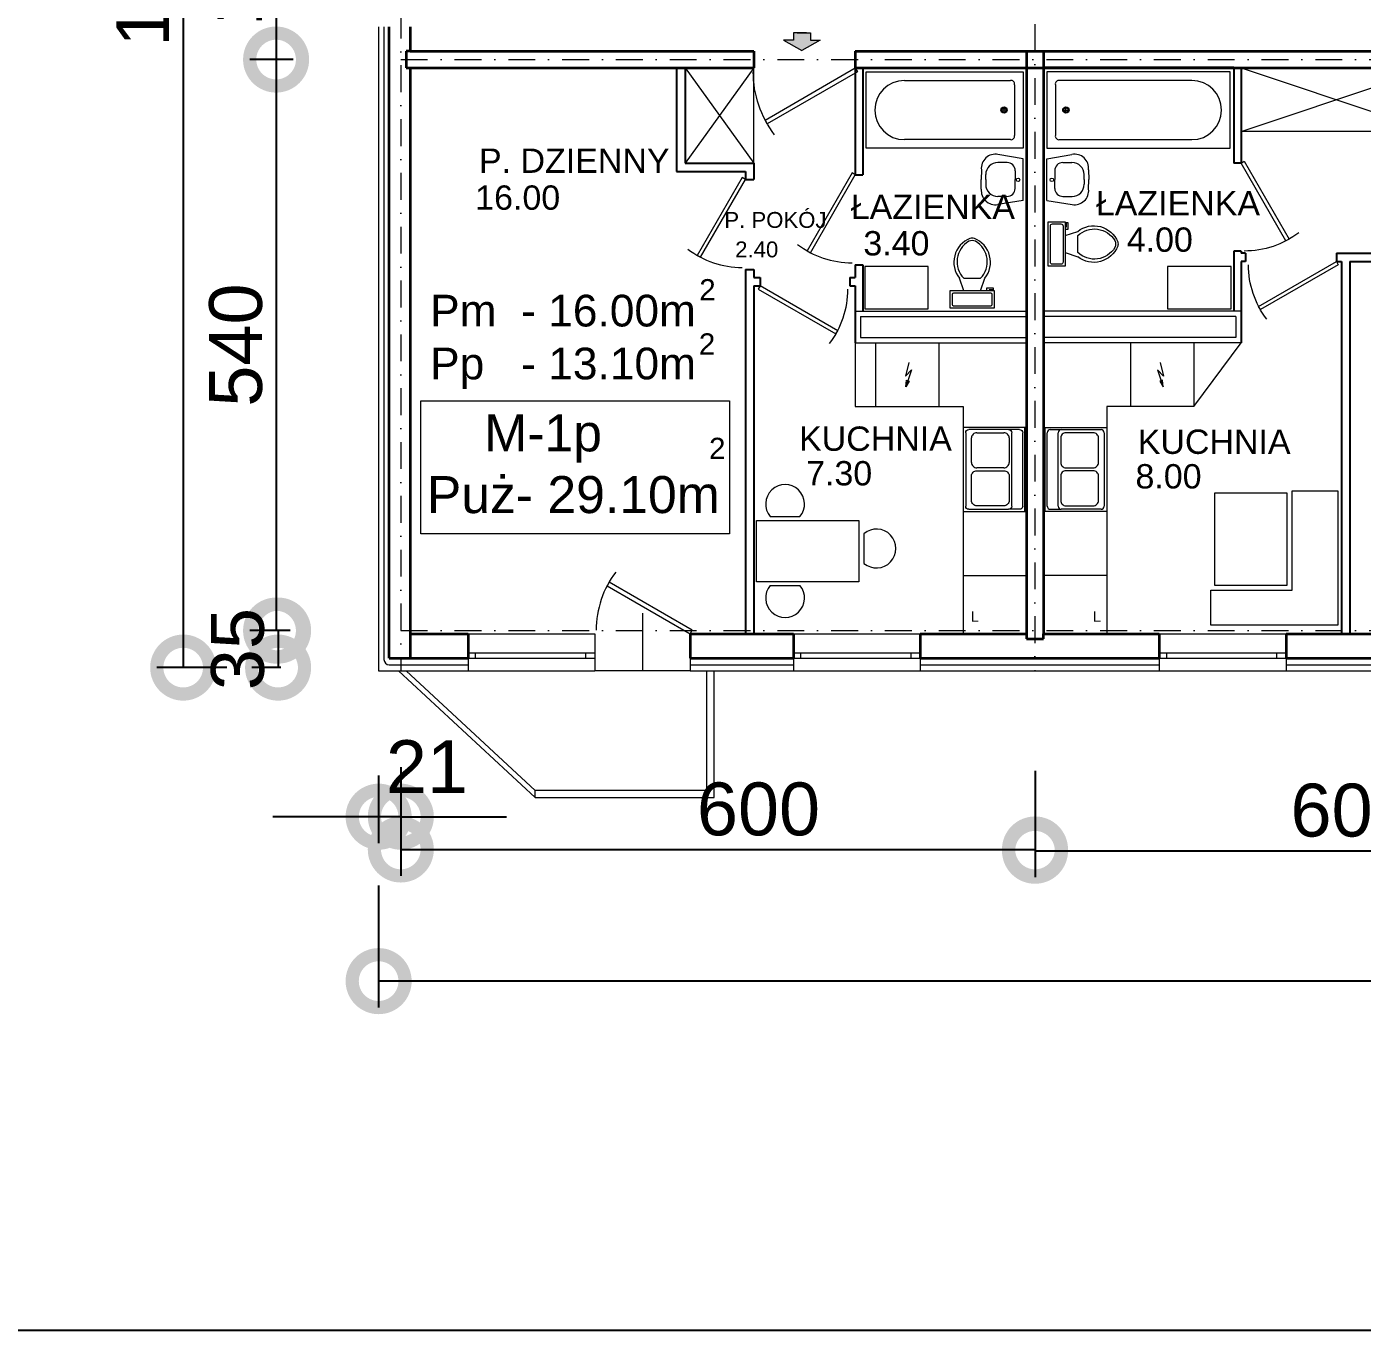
# Model space of a CAD drawing. Header units: millimetres. Extents: x 1319 to 32981, y -1505 to 15285.
# Drawn here: x 27000 to 28264, y 8233 to 9465 of the extents above; entities that cross this region are included whole.
import ezdxf

# ---------------------------------------------------------------- set-up
doc = ezdxf.new("R2010")
doc.units = ezdxf.units.MM
doc.header["$MEASUREMENT"] = 0
doc.header["$PDMODE"] = 2
doc.linetypes.add('DASHDOTX2', pattern=[50.8, 25.4, -12.7, 0, -12.7])
doc.layers.get('0').update_dxf_attribs({"lineweight": 5})
for name, color, linetype, lineweight in [('Ocieplenie', 6, 'Continuous', 5), ('Okna', 7, 'Continuous', 9), ('Okna c.', 7, 'Continuous', 5), ('OPIS', 7, 'Continuous', 9), ('Osie', 1, 'DASHDOTX2', 5), ('Piony', 1, 'Continuous', 18), ('Scianki', 34, 'Continuous', 25), ('Urządzenia', 160, 'Continuous', 5), ('Wymiary', 102, 'Continuous', 9), ('Wypełnienie', 7, 'Continuous', 5), ('Ściany k.', 7, 'Continuous', 35)]:
    doc.layers.add(name, color=color, linetype=linetype, lineweight=lineweight)
doc.layers.add('Ramka', color=7, linetype='Continuous', plot=False)
doc.styles.get("Standard").update_dxf_attribs({"font": 'ARIAL.TTF'})
doc.linetypes.add('BATTING', pattern='A,0.00254,-2.54,[134,ltypeshp.shx,S=2.54,R=0,X=-2.54,Y=0],-5.08,[134,ltypeshp.shx,S=2.54,R=180,X=2.54,Y=0],-2.54', length=10.16254)
doc.dimstyles.new('ISO-25', dxfattribs={"dimscale": 20, "dimtxt": 2.5, "dimasz": 5, "dimexe": 1.25, "dimexo": 0.625, "dimtad": 1, "dimtxsty": 'Standard', "dimblk": 'DOTSMALL', "dimcen": 2.5, "dimadec": 0, "dimazin": 0, "dimtfac": 1, "dimtmove": 0, "dimatfit": 3, "dimfxl": 0, "dimarcsym": 0})

# ---------------------------------------------------------------- blocks, each defined once
blk = doc.blocks.new('_DotSmall')
at = {"color": 0, "const_width": 0.5}
blk.add_lwpolyline([(-0.0625, 0, 1), (0.0625, 0, 1)], format="xyb", close=True, dxfattribs=at)
blk = doc.blocks.new('*D42')
at = {"layer": 'Defpoints', "color": 0}
for p in [(27333.2, 8665.6), (30615.2, 8662.3), (27333.2, 8562.7)]:
    blk.add_point(p, dxfattribs=at)
at = {"layer": 'Wymiary', "color": 0, "lineweight": -2}
for p, q in [((27333.2, 8653.1), (27333.2, 8537.7)), ((30615.2, 8649.8), (30615.2, 8537.7)), ((30615.2, 8562.7), (27333.2, 8562.7))]:
    blk.add_line(p, q, dxfattribs=at)
at = {"layer": 'Wymiary', "color": 0, "lineweight": -2, "xscale": 100, "yscale": 100, "zscale": 100, "rotation": 180}
blk.add_blockref('_DotSmall', (27333.2, 8562.7), dxfattribs=at)
at = {"layer": 'Wymiary', "color": 0, "lineweight": -2, "xscale": 100, "yscale": 100, "zscale": 100}
blk.add_blockref('_DotSmall', (30615.2, 8562.7), dxfattribs=at)
at = {"layer": 'Wymiary', "color": 0, "insert": (28974.2, 8600.8), "char_height": 50, "attachment_point": 5}
blk.add_mtext('3282', dxfattribs=at)
blk = doc.blocks.new('*D43')
at = {"layer": 'Defpoints', "color": 0}
for p in [(27954.2, 8774.1), (28554.2, 8752.6), (28554.2, 8686)]:
    blk.add_point(p, dxfattribs=at)
at = {"layer": 'Wymiary', "color": 0, "lineweight": -2}
for p, q in [((27954.2, 8761.6), (27954.2, 8661)), ((28554.2, 8740.1), (28554.2, 8661)), ((27954.2, 8686), (28554.2, 8686))]:
    blk.add_line(p, q, dxfattribs=at)
at = {"layer": 'Wymiary', "color": 0, "lineweight": -2, "xscale": 100, "yscale": 100, "zscale": 100, "rotation": 180}
blk.add_blockref('_DotSmall', (27954.2, 8686), dxfattribs=at)
at = {"layer": 'Wymiary', "color": 0, "lineweight": -2, "xscale": 100, "yscale": 100, "zscale": 100}
blk.add_blockref('_DotSmall', (28554.2, 8686), dxfattribs=at)
at = {"layer": 'Wymiary', "color": 0, "insert": (28254.2, 8724.1), "char_height": 50, "attachment_point": 5}
blk.add_mtext('600', dxfattribs=at)
blk = doc.blocks.new('*D45')
at = {"layer": 'Defpoints', "color": 0}
for p in [(27271, 9614.2), (27236.2, 9434.2), (27264.7, 9434.2)]:
    blk.add_point(p, dxfattribs=at)
at = {"layer": 'Wymiary', "color": 0, "lineweight": -2}
for p, q in [((27258.5, 9614.2), (27211.2, 9614.2)), ((27236.2, 9614.2), (27236.2, 9434.2)), ((27252.2, 9434.2), (27211.2, 9434.2))]:
    blk.add_line(p, q, dxfattribs=at)
at = {"layer": 'Wymiary', "color": 0, "lineweight": -2, "xscale": 100, "yscale": 100, "zscale": 100}
for p, rotation in [((27236.2, 9614.2), 90), ((27236.2, 9434.2), 270)]:
    blk.add_blockref('_DotSmall', p, dxfattribs=dict(at, rotation=rotation))
at = {"layer": 'Wymiary', "color": 0, "insert": (27198.2, 9524.2), "char_height": 50, "attachment_point": 5, "rotation": 90}
blk.add_mtext('180', dxfattribs=at)
blk = doc.blocks.new('*D46')
at = {"layer": 'Defpoints', "color": 0}
for p in [(27197.2, 10189.2), (27148.3, 8859.2), (27202.1, 8859.2)]:
    blk.add_point(p, dxfattribs=at)
at = {"layer": 'Wymiary', "color": 0, "lineweight": -2}
for p, q in [((27184.7, 10189.2), (27123.3, 10189.2)), ((27148.3, 10189.2), (27148.3, 8859.2)), ((27189.6, 8859.2), (27123.3, 8859.2))]:
    blk.add_line(p, q, dxfattribs=at)
at = {"layer": 'Wymiary', "color": 0, "lineweight": -2, "xscale": 100, "yscale": 100, "zscale": 100}
for p, rotation in [((27148.3, 10189.2), 90), ((27148.3, 8859.2), 270)]:
    blk.add_blockref('_DotSmall', p, dxfattribs=dict(at, rotation=rotation))
at = {"layer": 'Wymiary', "color": 0, "insert": (27110.3, 9524.2), "char_height": 50, "attachment_point": 5, "rotation": 90}
blk.add_mtext('1330', dxfattribs=at)
blk = doc.blocks.new('*D47')
at = {"layer": 'Defpoints', "color": 0}
for p in [(27954.2, 8774.1), (27354.2, 8746.4), (27954.2, 8687.2)]:
    blk.add_point(p, dxfattribs=at)
at = {"layer": 'Wymiary', "color": 0, "lineweight": -2}
for p, q in [((27954.2, 8761.6), (27954.2, 8662.2)), ((27354.2, 8733.9), (27354.2, 8662.2)), ((27354.2, 8687.2), (27954.2, 8687.2))]:
    blk.add_line(p, q, dxfattribs=at)
at = {"layer": 'Wymiary', "color": 0, "lineweight": -2, "xscale": 100, "yscale": 100, "zscale": 100, "rotation": 180}
blk.add_blockref('_DotSmall', (27354.2, 8687.2), dxfattribs=at)
at = {"layer": 'Wymiary', "color": 0, "lineweight": -2, "xscale": 100, "yscale": 100, "zscale": 100}
blk.add_blockref('_DotSmall', (27954.2, 8687.2), dxfattribs=at)
at = {"layer": 'Wymiary', "color": 0, "insert": (27692.6, 8725.2), "char_height": 50, "attachment_point": 5}
blk.add_mtext('600', dxfattribs=at)
blk = doc.blocks.new('Door - Right Hung 36 in.')
blk.add_lwpolyline([(-0.75, -1.3), (0, 0), (-31.18, 18), (-31.93, 16.7)], close=True)
blk.add_arc((0, 0), 36, 142.6899, 180)
blk = doc.blocks.new('*D48')
at = {"layer": 'Defpoints', "color": 0}
for p in [(27264.7, 9434.2), (27236.2, 8894.2), (27262.1, 8894.2)]:
    blk.add_point(p, dxfattribs=at)
at = {"layer": 'Wymiary', "color": 0, "lineweight": -2}
for p, q in [((27252.2, 9434.2), (27211.2, 9434.2)), ((27236.2, 9434.2), (27236.2, 8894.2)), ((27249.6, 8894.2), (27211.2, 8894.2))]:
    blk.add_line(p, q, dxfattribs=at)
at = {"layer": 'Wymiary', "color": 0, "lineweight": -2, "xscale": 100, "yscale": 100, "zscale": 100}
for p, rotation in [((27236.2, 9434.2), 90), ((27236.2, 8894.2), 270)]:
    blk.add_blockref('_DotSmall', p, dxfattribs=dict(at, rotation=rotation))
at = {"layer": 'Wymiary', "color": 0, "insert": (27198.2, 9164.2), "char_height": 50, "attachment_point": 5, "rotation": 90}
blk.add_mtext('540', dxfattribs=at)
blk = doc.blocks.new('*D49')
at = {"layer": 'Defpoints', "color": 0}
for p in [(27333.2, 8769.8), (27354.2, 8777.4), (27333.2, 8718.2)]:
    blk.add_point(p, dxfattribs=at)
at = {"layer": 'Wymiary', "color": 0, "lineweight": -2}
for p, q in [((27333.2, 8757.3), (27333.2, 8693.2)), ((27354.2, 8764.9), (27354.2, 8693.2)), ((27333.2, 8718.2), (27233.2, 8718.2)), ((27354.2, 8718.2), (27333.2, 8718.2)), ((27354.2, 8718.2), (27454.2, 8718.2))]:
    blk.add_line(p, q, dxfattribs=at)
at = {"layer": 'Wymiary', "color": 0, "lineweight": -2, "xscale": 100, "yscale": 100, "zscale": 100}
blk.add_blockref('_DotSmall', (27333.2, 8718.2), dxfattribs=at)
at = {"layer": 'Wymiary', "color": 0, "lineweight": -2, "xscale": 100, "yscale": 100, "zscale": 100, "rotation": 180}
blk.add_blockref('_DotSmall', (27354.2, 8718.2), dxfattribs=at)
at = {"layer": 'Wymiary', "color": 0, "insert": (27378.9, 8765.5), "char_height": 50, "attachment_point": 5}
blk.add_mtext('21', dxfattribs=at)
blk = doc.blocks.new('*D50')
at = {"layer": 'Defpoints', "color": 0}
for p in [(27262.1, 8894.2), (27238.1, 8859.2), (27253.3, 8859.2)]:
    blk.add_point(p, dxfattribs=at)
at = {"layer": 'Wymiary', "color": 0, "lineweight": -2}
for p, q in [((27249.6, 8894.2), (27213.1, 8894.2)), ((27238.1, 8894.2), (27238.1, 8859.2)), ((27240.8, 8859.2), (27213.1, 8859.2))]:
    blk.add_line(p, q, dxfattribs=at)
at = {"layer": 'Wymiary', "color": 0, "lineweight": -2, "xscale": 100, "yscale": 100, "zscale": 100}
for p, rotation in [((27238.1, 8894.2), 90), ((27238.1, 8859.2), 270)]:
    blk.add_blockref('_DotSmall', p, dxfattribs=dict(at, rotation=rotation))
at = {"layer": 'Wymiary', "color": 0, "insert": (27200, 8876.7), "char_height": 50, "attachment_point": 5, "rotation": 90}
blk.add_mtext('35', dxfattribs=at)
blk = doc.blocks.new('Toilet - top')
for p, q in [((9.5, -6), (9.5, -2)), ((-10, -8.5), (-8, -8.5)), ((-10, -9.5), (-10, -8.5)), ((-7, -9.5), (-10, -9.5)), ((-8, -8.5), (-8, -8)), ((-7, -8), (-7, -9.5)), ((-4, -8), (-6, -14)), ((4, -8), (6, -14)), ((4, -14), (-4, -14))]:
    blk.add_line(p, q)
blk.add_lwpolyline([(10.5, -8), (10.5, 0), (-10.5, 0), (-10.5, -8)], close=True)
for points in [[(-9.5, -2), (-9.5, -6)], [(8.5, -1), (-8.5, -1)], [(-8.5, -7), (8.5, -7)]]:
    blk.add_lwpolyline(points)
for centre, radius, start, end in [((-8.62, -1.88), 0.884, 81.8699, 188.1301), ((-8.62, -6.12), 0.884, 171.8699, 278.1301), ((8.62, -1.88), 0.884, 351.8699, 98.1301), ((8.62, -6.12), 0.884, 261.8699, 8.1301), ((3.52, -21.58), 12.17, 141.46911, 247.97143), ((4.2, -21.82), 11.33, 136.36773, 238.94682), ((-3.52, -21.58), 12.17, 292.02843, 38.53071), ((-4.2, -21.82), 11.33, 301.05301, 43.63209), ((0, -27.88), 4, 245.73182, 294.26817), ((0, -29), 4, 254.86053, 285.13947)]:
    blk.add_arc(centre, radius, start, end)

msp = doc.modelspace()

# ---------------------------------------------------------------- hatches: boundary and pattern name
at = {"layer": 'Urządzenia'}
msp.add_hatch(color=256, dxfattribs=at).paths.add_polyline_path([(27750.998, 9452.556), (27741.647, 9452.556), (27741.647, 9459.423), (27729.257, 9459.423), (27725.743, 9459.423), (27725.743, 9452.556), (27716.393, 9452.556), (27733.695, 9442.677)])

# ---------------------------------------------------------------- linework, layer by layer
at = {"layer": 'Ocieplenie'}
for p, q in [((27333.162, 9465.249), (27333.162, 8856.245)), ((27417.798, 8868.245), (27417.798, 8856.245)), ((27627.798, 8868.245), (27627.798, 8856.245)), ((27725.576, 8868.245), (27725.576, 8856.245)), ((27845.576, 8868.245), (27845.576, 8856.245)), ((28071.682, 8868.245), (28071.682, 8856.245)), ((28191.682, 8868.245), (28191.682, 8856.245)), ((27333.162, 8856.245), (27417.798, 8856.245)), ((27627.798, 8856.245), (27725.576, 8856.245)), ((27845.576, 8856.245), (28071.682, 8856.245)), ((28191.682, 8856.245), (28300.93, 8856.245))]:
    msp.add_line(p, q, dxfattribs=at)
at = {"layer": 'Ocieplenie', "linetype": 'BATTING', "ltscale": 0.4}
msp.add_line((27338.273, 9465.249), (27338.273, 8866.881), dxfattribs=at)
at = {"layer": 'Ocieplenie', "linetype": 'BATTING', "ltscale": 0.5}
for p, q in [((27343.273, 8861.881), (27417.798, 8861.881)), ((27627.798, 8861.881), (27725.576, 8861.881)), ((27845.576, 8861.881), (28071.682, 8861.881)), ((28191.682, 8861.881), (28300.93, 8861.881))]:
    msp.add_line(p, q, dxfattribs=at)
at = {"layer": 'Ocieplenie', "linetype": 'BATTING', "ltscale": 0.4}
msp.add_arc((27343.273, 8866.881), 5, 180, 270, dxfattribs=at)
at = {"layer": 'Okna'}
msp.add_line((27627.798, 8856.245), (27537.798, 8856.245), dxfattribs=at)
at = {"layer": 'Okna c.'}
for p, q in [((27582.798, 8910.548), (27582.798, 8856.245)), ((27417.798, 8891.245), (27537.798, 8891.245)), ((27537.798, 8891.245), (27537.798, 8856.245)), ((27725.576, 8891.245), (27845.576, 8891.245)), ((28071.682, 8891.245), (28191.682, 8891.245)), ((27417.798, 8873.245), (27537.798, 8873.245)), ((27424.572, 8873.245), (27424.572, 8868.245)), ((27528.907, 8873.245), (27528.907, 8868.245)), ((27725.576, 8873.245), (27845.576, 8873.245)), ((27732.35, 8873.245), (27732.35, 8868.245)), ((27836.686, 8873.245), (27836.686, 8868.245)), ((28071.682, 8873.245), (28191.682, 8873.245)), ((28078.456, 8873.245), (28078.456, 8868.245)), ((28182.792, 8873.245), (28182.792, 8868.245)), ((27417.798, 8868.245), (27537.798, 8868.245)), ((27725.576, 8868.245), (27845.576, 8868.245)), ((28071.682, 8868.245), (28191.682, 8868.245)), ((27352.046, 8856.245), (27481.392, 8736.245)), ((27359.397, 8856.245), (27481.392, 8743.065)), ((27417.798, 8856.245), (27537.798, 8856.245)), ((27643.613, 8743.245), (27643.613, 8856.245)), ((27650.613, 8736.245), (27650.613, 8856.245)), ((27725.576, 8856.245), (27845.576, 8856.245)), ((28071.682, 8856.245), (28191.682, 8856.245)), ((27481.392, 8743.245), (27643.613, 8743.245)), ((27481.392, 8736.245), (27650.613, 8736.245))]:
    msp.add_line(p, q, dxfattribs=at)
at = {"layer": 'Osie'}
for p, q in [((27354.162, 10192.245), (27354.162, 8856.245)), ((27954.162, 10180.245), (27954.162, 8856.245)), ((27354.162, 9434.245), (28982.162, 9434.245)), ((27354.162, 8894.245), (28966.162, 8894.245))]:
    msp.add_line(p, q, dxfattribs=at)
at = {"layer": 'Piony'}
for p, q in [((27784.162, 9196.245), (27946.162, 9196.245)), ((27789.162, 9191.245), (27946.162, 9191.245)), ((27789.162, 9191.245), (27789.162, 9171.245)), ((28149.162, 9196.245), (27962.162, 9196.245)), ((28144.162, 9191.245), (27962.162, 9191.245)), ((28144.162, 9191.245), (28144.162, 9171.245)), ((27784.162, 9166.245), (27946.162, 9166.245)), ((27789.162, 9171.245), (27946.162, 9171.245)), ((28144.162, 9171.245), (27962.162, 9171.245)), ((28149.162, 9166.245), (27962.162, 9166.245))]:
    msp.add_line(p, q, dxfattribs=at)
at = {"layer": 'Ramka'}
msp.add_lwpolyline([(22989.98, 8232.53), (32980.628, 8232.53), (32980.628, 15285.103), (22989.98, 15285.103)], close=True, dxfattribs=at)
at = {"layer": 'Scianki'}
for p, q in [((27615.162, 9426.245), (27615.162, 9328.245)), ((27623.162, 9426.245), (27623.162, 9336.245)), ((27784.162, 9426.245), (27784.162, 9325.156)), ((27791.162, 9426.245), (27791.162, 9325.156)), ((28142.162, 9426.245), (28142.162, 9336.293)), ((28149.162, 9426.245), (28149.162, 9336.293)), ((27615.162, 9328.245), (27680.162, 9328.245)), ((27623.162, 9336.245), (27688.162, 9336.245)), ((27680.162, 9328.245), (27680.162, 9320.79)), ((27688.162, 9336.245), (27688.162, 9320.79)), ((28149.162, 9336.293), (28142.162, 9336.293)), ((27680.162, 9320.79), (27688.162, 9320.79)), ((27784.162, 9325.156), (27791.162, 9325.156)), ((28142.162, 9253.156), (28142.162, 9196.245)), ((28149.162, 9253.156), (28142.162, 9253.156)), ((28149.162, 9253.156), (28149.162, 9251.245)), ((28153.293, 9251.245), (28149.162, 9251.245)), ((28153.293, 9251.245), (28153.293, 9243.245)), ((28239.293, 9251.245), (28325.032, 9251.245)), ((28239.293, 9251.245), (28239.293, 9243.245)), ((27784.162, 9240.156), (27791.162, 9240.156)), ((27784.162, 9240.156), (27784.162, 9228.245)), ((27791.162, 9240.156), (27791.162, 9196.245)), ((28153.293, 9243.245), (28149.162, 9243.245)), ((28149.162, 9243.245), (28149.162, 9166.245)), ((28239.293, 9243.245), (28244.162, 9243.245)), ((28244.162, 9243.245), (28244.162, 8891.245)), ((28252.162, 9243.245), (28252.162, 8891.245)), ((28252.162, 9243.245), (28325.032, 9243.245)), ((27680.162, 9235.79), (27680.162, 8891.245)), ((27680.162, 9235.79), (27680.162, 9233.879)), ((27680.162, 9235.79), (27688.162, 9235.79)), ((27680.162, 9235.79), (27680.162, 9233.879)), ((27680.162, 9235.79), (27688.162, 9235.79)), ((27688.162, 9235.79), (27688.162, 9228.245)), ((27688.162, 9235.79), (27688.162, 9228.245)), ((27688.162, 9228.245), (27694.031, 9228.245)), ((27688.162, 9228.245), (27694.031, 9228.245)), ((27694.031, 9228.245), (27694.031, 9220.245)), ((27694.031, 9228.245), (27694.031, 9220.245)), ((27779.031, 9228.245), (27779.031, 9220.245)), ((27779.031, 9228.245), (27784.162, 9228.245)), ((27688.162, 9220.245), (27688.162, 8891.245)), ((27688.162, 9220.245), (27694.031, 9220.245)), ((27688.162, 9220.245), (27694.031, 9220.245)), ((27779.031, 9220.245), (27784.162, 9220.245)), ((27784.162, 9220.245), (27784.162, 9166.245))]:
    msp.add_line(p, q, dxfattribs=at)
at = {"layer": 'Urządzenia'}
for p, q in [((27716.393, 9452.556), (27733.695, 9442.677)), ((27725.743, 9452.556), (27716.393, 9452.556)), ((27725.743, 9459.423), (27725.743, 9452.556)), ((27738.133, 9459.423), (27725.743, 9459.423)), ((27729.257, 9459.423), (27741.647, 9459.423)), ((27750.998, 9452.556), (27733.695, 9442.677)), ((27741.647, 9459.423), (27741.647, 9452.556)), ((27741.647, 9452.556), (27750.998, 9452.556)), ((27688.162, 9426.245), (27623.162, 9336.245)), ((27623.162, 9426.245), (27688.162, 9336.245)), ((27688.162, 9370.876), (27688.162, 9426.245)), ((28149.162, 9366.245), (28329.162, 9426.245)), ((28149.162, 9426.245), (28329.162, 9366.245)), ((27926.883, 9386.445), (27922.883, 9386.445)), ((27924.883, 9384.445), (27924.883, 9388.445)), ((27981.441, 9386.445), (27985.441, 9386.445)), ((27983.441, 9384.445), (27983.441, 9388.445)), ((27688.162, 9336.245), (27688.162, 9370.876)), ((27943.002, 9340.353), (27919.179, 9344.513)), ((27943.002, 9301.059), (27943.002, 9340.353)), ((27965.322, 9340.353), (27989.145, 9344.513)), ((27965.322, 9301.059), (27965.322, 9340.353)), ((27903.476, 9329.99), (27903.28, 9320.854)), ((27907.562, 9320.837), (27907.581, 9325.36)), ((27927.787, 9336.798), (27919.147, 9336.833)), ((27935.436, 9329.086), (27935.402, 9320.723)), ((27972.888, 9329.086), (27972.922, 9320.723)), ((27980.536, 9336.798), (27989.176, 9336.833)), ((28000.761, 9320.837), (28000.743, 9325.36)), ((28004.848, 9329.99), (28005.044, 9320.854)), ((27903.401, 9311.718), (27903.28, 9320.854)), ((27907.562, 9320.837), (27907.544, 9316.314)), ((27935.368, 9312.36), (27935.402, 9320.723)), ((27972.956, 9312.36), (27972.922, 9320.723)), ((28000.761, 9320.837), (28000.78, 9316.314)), ((28004.922, 9311.718), (28005.044, 9320.854)), ((27943.002, 9301.059), (27918.985, 9297.067)), ((27927.656, 9304.712), (27919.016, 9304.747)), ((27965.322, 9301.059), (27989.338, 9297.067)), ((27980.667, 9304.712), (27989.307, 9304.747)), ((27784.162, 9166.245), (27784.162, 9106.245)), ((27803.162, 9166.245), (27803.162, 9106.245)), ((27863.162, 9166.245), (27863.162, 9106.245)), ((28044.46, 9166.245), (28044.46, 9106.245)), ((28104.46, 9166.245), (28104.46, 9106.245)), ((28104.46, 9106.245), (28149.162, 9166.245)), ((27834.881, 9147.65), (27831.724, 9134.723)), ((27831.724, 9134.723), (27837.408, 9140.714)), ((27837.408, 9140.714), (27832.04, 9124.633)), ((28070.214, 9140.714), (28075.582, 9124.633)), ((28075.898, 9134.723), (28070.214, 9140.714)), ((28072.74, 9147.65), (28075.898, 9134.723)), ((27832.04, 9124.633), (27832.698, 9130.89)), ((27835.236, 9129.94), (27832.04, 9124.633)), ((27832.698, 9130.89), (27835.236, 9129.94)), ((28074.924, 9130.89), (28072.386, 9129.94)), ((28072.386, 9129.94), (28075.582, 9124.633)), ((28075.582, 9124.633), (28074.924, 9130.89)), ((27784.162, 9106.245), (27886.162, 9106.245)), ((27886.162, 9106.245), (27886.162, 8891.245)), ((28022.162, 9106.245), (28022.162, 8891.245)), ((28104.46, 9106.245), (28022.162, 9106.245)), ((27886.162, 9086.245), (27886.162, 9006.95)), ((27945.633, 9086.245), (27886.162, 9086.245)), ((27944.642, 9006.95), (27944.642, 9086.245)), ((27945.633, 9006.95), (27945.633, 9086.245)), ((27962.69, 9006.95), (27962.69, 9086.245)), ((27962.69, 9086.245), (28022.162, 9086.245)), ((27963.681, 9006.95), (27963.681, 9086.245)), ((28022.162, 9086.245), (28022.162, 9006.95)), ((27888.641, 9081.289), (27888.641, 9011.905)), ((27939.687, 9084.262), (27891.614, 9084.262)), ((27894.092, 9053.056), (27894.092, 9076.349)), ((27899.047, 9081.304), (27924.819, 9081.304)), ((27929.774, 9076.349), (27929.774, 9053.056)), ((27932.252, 9011.905), (27932.252, 9081.289)), ((27942.66, 9011.905), (27942.66, 9081.289)), ((27965.664, 9011.905), (27965.664, 9081.289)), ((27968.637, 9084.262), (28016.709, 9084.262)), ((27976.071, 9011.905), (27976.071, 9081.289)), ((27978.549, 9076.349), (27978.549, 9053.056)), ((28009.276, 9081.304), (27983.505, 9081.304)), ((28014.232, 9053.056), (28014.232, 9076.349)), ((28019.683, 9081.289), (28019.683, 9011.905)), ((27924.819, 9048.1), (27899.047, 9048.1)), ((27983.505, 9048.1), (28009.276, 9048.1)), ((27894.092, 9017.109), (27894.092, 9040.402)), ((27899.047, 9045.358), (27924.819, 9045.358)), ((27929.774, 9040.402), (27929.774, 9017.109)), ((27978.549, 9040.402), (27978.549, 9017.109)), ((28009.276, 9045.358), (27983.505, 9045.358)), ((28014.232, 9017.109), (28014.232, 9040.402)), ((27924.819, 9012.153), (27899.047, 9012.153)), ((27983.505, 9012.153), (28009.276, 9012.153)), ((27703.765, 9001.939), (27731.792, 9001.939)), ((27886.162, 9006.95), (27945.633, 9006.95)), ((27891.614, 9008.932), (27929.279, 9008.932)), ((27939.687, 9008.932), (27929.279, 9008.932)), ((28022.162, 9006.95), (27962.69, 9006.95)), ((27968.637, 9008.932), (27979.045, 9008.932)), ((28016.709, 9008.932), (27979.045, 9008.932)), ((27792.334, 8985.821), (27792.334, 8957.794)), ((27703.765, 8936.863), (27731.792, 8936.863)), ((27886.162, 8946.245), (27946.162, 8946.245)), ((28022.162, 8946.245), (27962.162, 8946.245))]:
    msp.add_line(p, q, dxfattribs=at)
for points in [[(27942.883, 9422.445), (27942.883, 9350.445), (27794.62, 9350.445), (27794.62, 9422.445)], [(27965.441, 9422.445), (27965.441, 9350.445), (28138.704, 9350.445), (28138.704, 9422.445)], [(28149.162, 9426.245), (28329.162, 9426.245), (28329.162, 9366.245), (28149.162, 9366.245)], [(27793.231, 9198.551), (27853.231, 9198.551), (27853.231, 9238.551), (27793.231, 9238.551)], [(28079.684, 9198.551), (28139.684, 9198.551), (28139.684, 9238.551), (28079.684, 9238.551)], [(27373.033, 9111.487), (27665.014, 9111.487), (27665.014, 8985.838), (27373.033, 8985.838)], [(28124.43, 8936.809), (28124.43, 9024.541), (28192.43, 9024.541), (28192.43, 8936.809)], [(27690.678, 8998.266), (27787.678, 8998.266), (27787.678, 8940.266), (27690.678, 8940.266)]]:
    msp.add_lwpolyline(points, close=True, dxfattribs=at)
for points in [[(27830.62, 9414.445), (27930.883, 9414.445)], [(28102.704, 9414.445), (27977.441, 9414.445)], [(27934.883, 9410.445), (27934.883, 9362.445)], [(27973.441, 9410.445), (27973.441, 9362.445)], [(27930.883, 9358.445), (27830.62, 9358.445)], [(27977.441, 9358.445), (28102.704, 9358.445)], [(28197.61, 8932.287), (28197.61, 9026.49), (28240.61, 9026.49), (28240.61, 8927.287)], [(28240.61, 8927.287), (28240.61, 8899.287), (28120.559, 8899.287), (28120.559, 8932.287), (28197.61, 8932.287)]]:
    msp.add_lwpolyline(points, dxfattribs=at)
for centre, radius in [((27924.883, 9386.445), 3), ((27983.441, 9386.445), 3), ((27924.883, 9386.445), 2), ((27983.441, 9386.445), 2), ((27938.179, 9320.435), 1.634), ((27970.145, 9320.435), 1.634)]:
    msp.add_circle(centre, radius, dxfattribs=at)
for centre, radius, start, end in [((27830.62, 9386.445), 28, 90, 270), ((27931.383, 9410.945), 3.536, 351.8699, 98.1301), ((27976.941, 9410.945), 3.536, 81.8699, 188.1301), ((28102.704, 9386.445), 28, 270, 90), ((27931.383, 9361.945), 3.536, 261.8699, 8.1301), ((27976.941, 9361.945), 3.536, 171.8699, 278.1301), ((27976.941, 9361.945), 3.536, 171.8699, 278.1301), ((27916.799, 9331.335), 13.391, 79.761667, 185.767131), ((27991.525, 9331.335), 13.391, 354.232869, 100.238333), ((27919.1, 9325.313), 11.52, 89.766122, 179.766122), ((27927.756, 9329.118), 7.68, 359.766122, 89.766122), ((27980.567, 9329.118), 7.68, 90.233878, 180.233878), ((27989.223, 9325.313), 11.52, 0.233878, 90.233878), ((27919.064, 9316.267), 11.52, 179.766122, 269.766122), ((27989.26, 9316.267), 11.52, 270.233878, 0.233878), ((27916.713, 9310.263), 13.391, 173.765112, 279.770576), ((27927.688, 9312.392), 7.68, 269.766122, 359.766122), ((27980.636, 9312.392), 7.68, 180.233878, 270.233878), ((27991.611, 9310.263), 13.391, 260.229424, 6.234888), ((27899.047, 9076.349), 4.955, 89.995824, 180), ((27924.819, 9076.349), 4.956, 359.999148, 90.001732), ((27968.637, 9081.289), 2.974, 89.995911, 179.99909), ((27979.045, 9081.289), 2.974, 90.005856, 179.99909), ((27983.505, 9076.349), 4.956, 89.998268, 180.000852), ((28009.276, 9076.349), 4.955, 0, 90.004176), ((28016.709, 9081.289), 2.974, 0.000917, 89.996266), ((27899.047, 9053.056), 4.956, 180, 270.004152), ((27924.819, 9053.056), 4.956, 269.998251, 359.99867), ((27983.505, 9053.056), 4.956, 180.00133, 270.001749), ((28009.276, 9053.056), 4.956, 269.995848, 0), ((27983.505, 9040.402), 4.956, 89.998268, 180.000852), ((28009.276, 9040.402), 4.955, 0, 90.004176), ((27717.779, 9013.838), 18.384, 319.664431, 220.335569), ((27968.637, 9011.905), 2.973, 179.997259, 270.004071), ((27979.045, 9011.905), 2.974, 179.997259, 269.994154), ((27983.505, 9017.109), 4.956, 180.00133, 270.001749), ((28009.276, 9017.109), 4.956, 269.995848, 0), ((28016.709, 9011.905), 2.973, 270.003744, 0.002744), ((27804.234, 8971.808), 18.384, 229.664431, 130.335569), ((27717.779, 8924.964), 18.384, 139.664431, 40.335569)]:
    msp.add_arc(centre, radius, start, end, dxfattribs=at)
at = {"layer": 'Urządzenia', "extrusion": (0, 0, -1)}
for centre, major_axis, start_param, end_param in [((27891.614, 9081.289), (-2.103, 2.103), 5.49780315, 7.0685183), ((27929.279, 9081.289), (-2.103, 2.103), 0.78550037, 2.35617861), ((27939.687, 9081.289), (-2.103, 2.103), 0.7853268, 2.35617861), ((27899.047, 9040.402), (3.504, 3.504), 3.92699082, 5.49786003), ((27924.819, 9040.402), (-3.504, 3.504), 0.78536793, 2.35620936), ((27891.614, 9011.905), (2.103, 2.103), 2.35625984, 3.92703871), ((27899.047, 9017.109), (3.504, 3.504), 2.35612202, 3.92699082), ((27924.819, 9017.109), (3.504, 3.504), 0.78542138, 2.35622502), ((27929.279, 9011.905), (-2.103, 2.103), 2.35614665, 3.92688879), ((27939.687, 9011.905), (-2.102, 2.102), 2.35614665, 3.92706187)]:
    msp.add_ellipse(centre, major_axis=major_axis, ratio=1, start_param=start_param, end_param=end_param, dxfattribs=at)
at = {"layer": 'Wypełnienie'}
msp.add_line((27481.392, 8736.245), (27481.392, 8743.245), dxfattribs=at)
at = {"layer": 'Ściany k.'}
for p, q in [((27343.162, 8868.245), (27343.162, 9465.249)), ((27363.162, 9465.249), (27363.162, 9442.245)), ((27363.162, 9465.249), (27363.162, 9442.245)), ((27363.162, 9442.245), (27359.162, 9442.245)), ((27359.162, 9442.245), (27359.162, 9426.245)), ((27363.162, 9442.245), (27688.162, 9442.245)), ((27363.162, 9442.245), (27363.162, 9442.245)), ((27688.162, 9442.245), (27688.162, 9426.245)), ((27784.162, 9442.245), (28337.643, 9442.245)), ((27784.162, 9442.245), (27784.162, 9426.245)), ((27946.162, 9442.245), (27946.162, 8891.245)), ((27962.162, 9442.245), (27962.162, 8891.245)), ((27359.162, 9426.245), (27363.162, 9426.245)), ((27363.162, 9426.245), (27688.162, 9426.245)), ((27363.162, 9426.245), (27363.162, 8868.245)), ((27784.162, 9426.245), (27946.162, 9426.245)), ((27946.162, 9426.245), (28337.643, 9426.245)), ((28142.162, 9426.245), (27962.162, 9426.245)), ((27363.162, 8891.245), (27417.798, 8891.245)), ((27417.798, 8891.245), (27417.798, 8868.245)), ((27627.798, 8891.245), (27627.798, 8868.245)), ((27627.798, 8891.245), (27725.576, 8891.245)), ((27725.576, 8891.245), (27725.576, 8868.245)), ((27845.576, 8891.245), (27946.162, 8891.245)), ((27845.576, 8891.245), (27845.576, 8868.245)), ((27946.162, 8891.245), (27946.162, 8886.448)), ((27946.162, 8886.448), (27962.162, 8886.448)), ((27962.162, 8891.245), (28071.682, 8891.245)), ((27962.162, 8886.448), (27962.162, 8891.245)), ((28071.682, 8891.245), (28071.682, 8868.245)), ((28191.682, 8891.245), (28300.93, 8891.245)), ((28191.682, 8891.245), (28191.682, 8868.245)), ((27343.162, 8868.245), (27417.798, 8868.245)), ((27627.798, 8868.245), (27725.576, 8868.245)), ((27845.576, 8868.245), (28071.682, 8868.245)), ((28191.682, 8868.245), (28300.93, 8868.245))]:
    msp.add_line(p, q, dxfattribs=at)

# ---------------------------------------------------------------- block references
for p, xscale, yscale, zscale, rotation in [((27786.215, 9422.689), -2.7376, 2.7376, 2.7376, 180), ((28152.227, 9338.063), -2.36, 2.36, 2.36, 270), ((27781.096, 9326.926), 2.36, 2.36, 2.36, 90), ((27677.096, 9322.56), 2.36, 2.36, 2.36, 90), ((28241.063, 9240.179), -2.36, 2.36, 2.36, 180), ((27692.261, 9217.179), 2.36, 2.36, 2.36, 180)]:
    msp.add_blockref('Door - Right Hung 36 in.', p, dxfattribs=dict(xscale=xscale, yscale=yscale, zscale=zscale, rotation=rotation))
at = {"xscale": 2.518592, "yscale": 2.518592, "zscale": 2.518592}
msp.add_blockref('Door - Right Hung 36 in.', (27629.687, 8894.517), dxfattribs=at)
at = {"layer": 'Urządzenia', "yscale": 2, "zscale": 2}
for p, xscale, rotation in [((27966.731, 9259.731), -2, 89.99999999999977), ((27894.753, 9199.345), 2, 180)]:
    msp.add_blockref('Toilet - top', p, dxfattribs=dict(at, xscale=xscale, rotation=rotation))

# ---------------------------------------------------------------- texts
at = {"lineweight": 18}
for s, height, p in [('P. POKÓJ', 15, (27660.28, 9275.042)), ('2.40', 15, (27670.531, 9247.173)), ('2', 20, (27636.552, 9206.561)), ('2', 20, (27636.174, 9155.271)), ('2', 20, (27645.809, 9056.528)), ('L', 10, (27893.338, 8902.511)), ('L', 10, (28008.965, 8902.511))]:
    msp.add_text(s, height=height, dxfattribs=at).set_placement(p)
at = {"layer": 'OPIS', "attachment_point": 1}
for s, insert, char_height, width in [('{\\fArial|b0|i0|c238|p34;Pm  - 16.00m\\PPp   - 13.10m}', (27381.894, 9211.778), 30, 285.9913), ('{\\fArial|b0|i0|c238|p34;    M-1p\\PPuż- 29.10m}', (27378.788, 9098.656), 35, 296.2022)]:
    msp.add_mtext(s, dxfattribs=dict(at, insert=insert, char_height=char_height, width=width))
at = {"layer": 'Wypełnienie'}
for s, p in [('P. DZIENNY', (27428.181, 9327.069)), ('16.00', (27424.589, 9292.174)), ('ŁAZIENKA', (27779.896, 9283.406)), ('ŁAZIENKA', (28011.769, 9286.87)), ('4.00', (28041.024, 9252.438)), ('3.40', (27791.811, 9248.974)), ('KUCHNIA', (27730.966, 9064.197)), ('KUCHNIA', (28051.419, 9061.303)), ('7.30', (27737.647, 9031.497)), ('8.00', (28049.274, 9028.604))]:
    msp.add_text(s, height=23, dxfattribs=at).set_placement(p)

# ---------------------------------------------------------------- dimensions: what is measured, and where the dimension line sits
at = {"layer": 'Wymiary'}
for base, p1, p2, picture, middle in [((27148.309, 8859.245), (27197.209, 10189.245), (27202.106, 8859.245), '*D46', (27110.264, 9524.245)), ((27236.235, 9434.245), (27270.99, 9614.245), (27264.679, 9434.245), '*D45', (27198.207, 9524.245))]:
    dim = msp.add_linear_dim(base=base, p1=p1, p2=p2, angle=90, dimstyle='ISO-25', override={"dimtmove": 1}, dxfattribs=at)
    dim.commit()
    dim.dimension.update_dxf_attribs({"geometry": picture, "text_midpoint": middle})
dim = msp.add_linear_dim(base=(27236.235, 8894.245), p1=(27264.679, 9434.245), p2=(27262.143, 8894.245), angle=90, dimstyle='ISO-25', dxfattribs=at)
dim.commit()
dim.dimension.update_dxf_attribs({"geometry": '*D48', "text_midpoint": (27198.207, 9164.245)})
dim = msp.add_linear_dim(base=(27238.093, 8859.245), p1=(27262.143, 8894.245), p2=(27253.314, 8859.245), angle=90, dimstyle='ISO-25', dxfattribs=at)
dim.commit()
dim.dimension.update_dxf_attribs({"geometry": '*D50', "text_midpoint": (27238.093, 8876.745), "dimtype": 160})
dim = msp.add_linear_dim(base=(27333.162, 8718.174), p1=(27354.162, 8777.352), p2=(27333.162, 8769.789), dimstyle='ISO-25', override={"dimtmove": 1}, dxfattribs=at)
dim.commit()
dim.dimension.update_dxf_attribs({"geometry": '*D49', "text_midpoint": (27378.855, 8727.878), "dimtype": 160})
dim = msp.add_linear_dim(base=(27954.162, 8687.192), p1=(27354.162, 8746.369), p2=(27954.162, 8774.1), dimstyle='ISO-25', dxfattribs=at)
dim.commit()
dim.dimension.update_dxf_attribs({"geometry": '*D47', "text_midpoint": (27692.613, 8687.192), "dimtype": 160})
for base, p1, p2, picture, middle in [((28554.162, 8686.027), (27954.162, 8774.1), (28554.162, 8752.597), '*D43', (28254.162, 8724.055)), ((27333.162, 8562.704), (30615.162, 8662.25), (27333.162, 8665.641), '*D42', (28974.162, 8600.75))]:
    dim = msp.add_linear_dim(base=base, p1=p1, p2=p2, dimstyle='ISO-25', dxfattribs=at)
    dim.commit()
    dim.dimension.update_dxf_attribs({"geometry": picture, "text_midpoint": middle})

doc.saveas('drawing.dxf')
